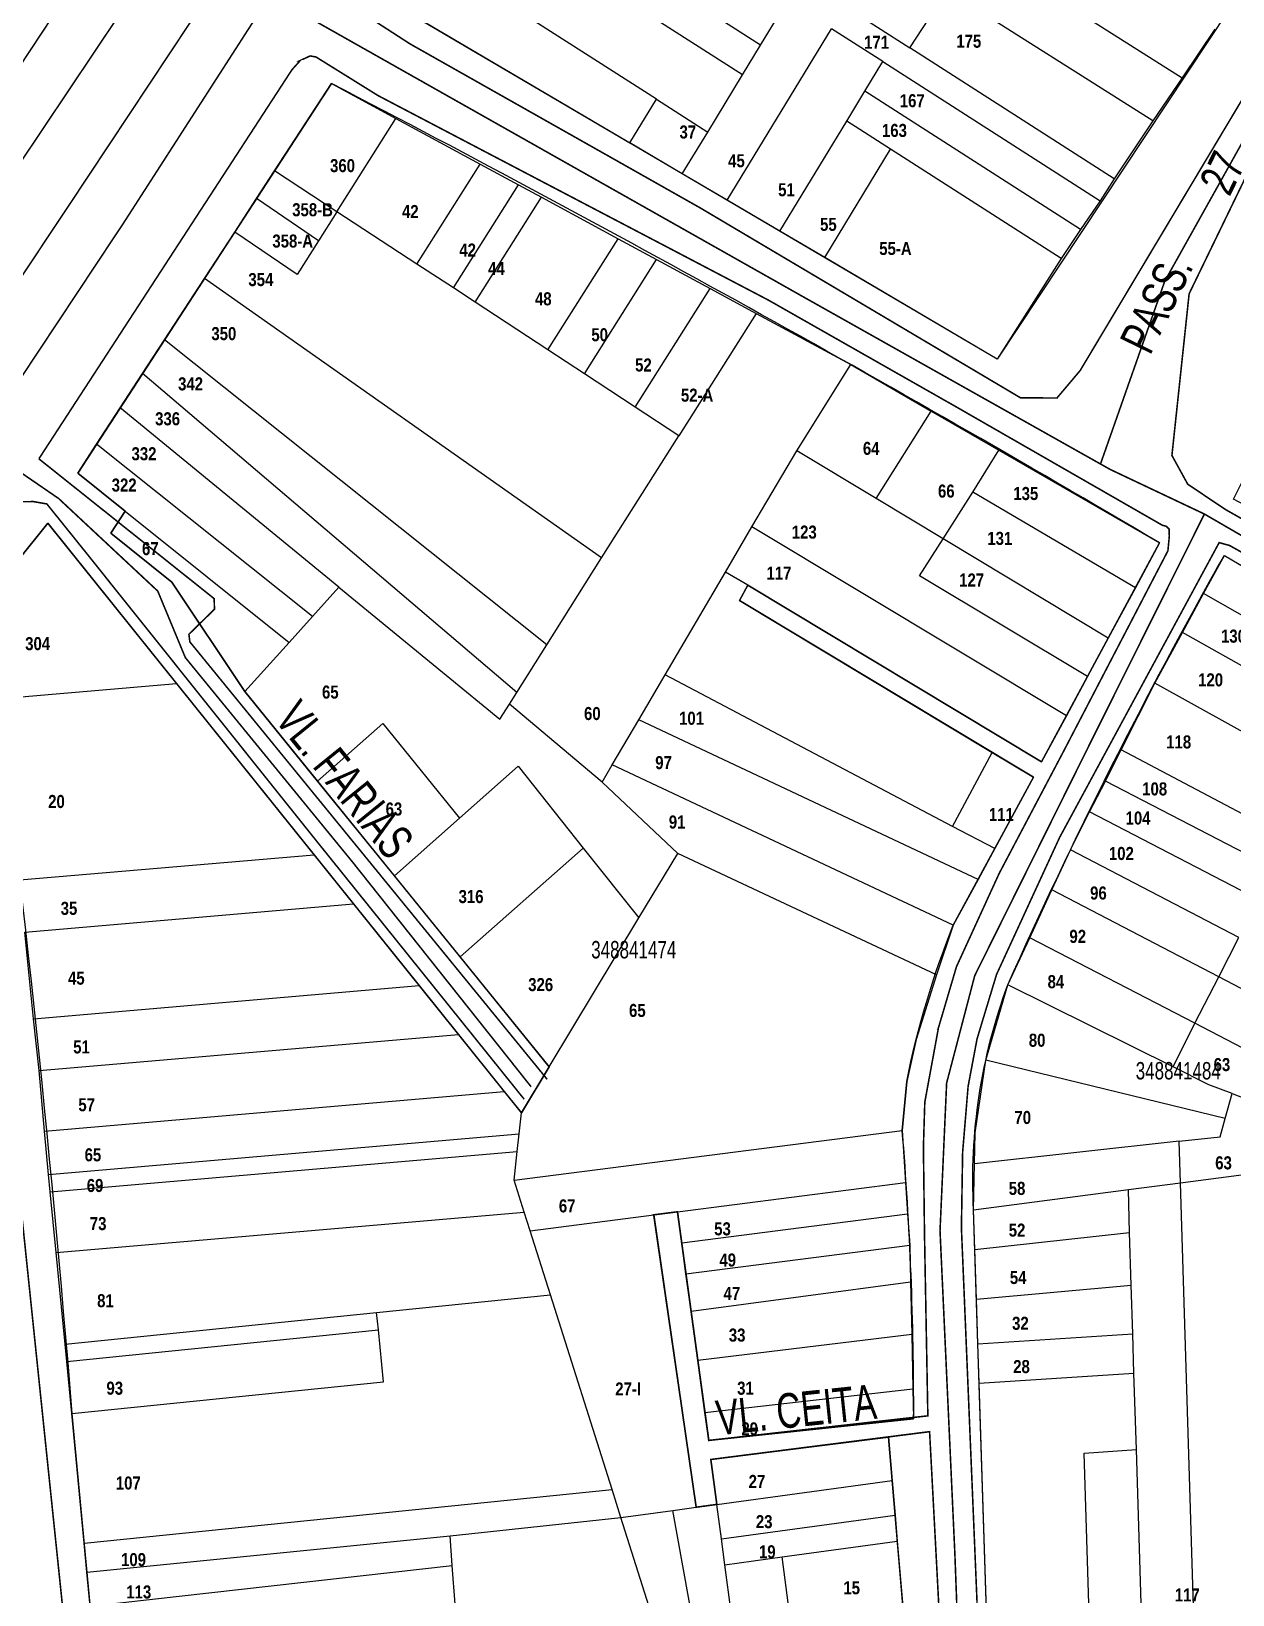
# Model space of a CAD drawing. Extents: x 203136 to 205923, y 4839890 to 4842982.
# Drawn here: x 204439.9 to 204578, y 4840089.2 to 4840269.1 of the extents above; entities that cross this region are included whole.
import ezdxf
from ezdxf.enums import TextEntityAlignment as Align

# ---------------------------------------------------------------- set-up
doc = ezdxf.new("R2010")
doc.units = 0
doc.header["$LTSCALE"] = 1.5
doc.header["$MEASUREMENT"] = 0
doc.linetypes.add('TRACO_25', pattern=[8, 3, -1, 1, -1, 1, -1])
for name, color, linetype in [('CD_MALHA_LOTES', 40, 'CONTINUOUS'), ('CD_TXT_QUADRA', 7, 'CONTINUOUS'), ('RU-QUADRAS', 210, 'CONTINUOUS'), ('SV-EIXO-RUA-N-PAV', 6, 'CONTINUOUS'), ('SV-EIXO-RUA-PAV', 20, 'CONTINUOUS'), ('SV-RUA-NAO-PAV-S-GUIA-C-GUIA', 7, 'CONTINUOUS'), ('SV-RUA-PAVIM-S-GUIA-C-GUIA', 7, 'CONTINUOUS'), ('SV-TXT-RUA-N-PAV-S-GUIA-C-GUIA', 7, 'CONTINUOUS'), ('SV-TXT-RUA-PAV-S-GUIA-C-GUIA', 7, 'CONTINUOUS'), ('Th_NmrPort', 1, 'CONTINUOUS')]:
    doc.layers.add(name, color=color, linetype=linetype)
doc.styles.add('3488-41-2D_TXTB$0$ARIAL', font='ARIAL.TTF')
doc.styles.add('ARIAL', font='ARIAL.TTF')
doc.styles.get("Standard").update_dxf_attribs({"font": 'swisscbo.ttf'})

msp = doc.modelspace()

# ---------------------------------------------------------------- linework, layer by layer
at = {"layer": 'CD_MALHA_LOTES', "linetype": 'Continuous', "flags": 128}
for points in [[(204523.73, 4840267.46), (204491.19, 4840288.32)], [(204521.65, 4840264.04), (204488.95, 4840285)], [(204511.78, 4840261.23), (204484.63, 4840278.61)], [(204548.45, 4840278.77), (204572.19, 4840263.72)], [(204523.73, 4840267.46), (204528.41, 4840275.15)], [(204540.91, 4840267.14), (204545.19, 4840273.73)], [(204568.83, 4840258.74), (204545.19, 4840273.73)], [(204480.67, 4840272.74), (204508.7, 4840256.22)], [(204533.46, 4840271.92), (204540.91, 4840267.14)], [(204519.9, 4840249.62), (204531.9, 4840269.35)], [(204537.79, 4840265.57), (204531.9, 4840269.35)], [(204575.97, 4840269.31), (204572.19, 4840263.72)], [(204521.65, 4840264.04), (204523.73, 4840267.46)], [(204564.39, 4840252.09), (204540.91, 4840267.14)], [(204517.68, 4840257.45), (204521.65, 4840264.04)], [(204535.72, 4840262.15), (204537.79, 4840265.57)], [(204537.79, 4840265.57), (204562.79, 4840249.55)], [(204467.86, 4840253), (204474.4, 4840263.05)], [(204474.4, 4840263.05), (204481.81, 4840259.04)], [(204533.64, 4840258.73), (204535.72, 4840262.15)], [(204560.51, 4840246.26), (204535.72, 4840262.15)], [(204572.19, 4840263.72), (204568.83, 4840258.74)], [(204508.7, 4840256.22), (204511.78, 4840261.23)], [(204511.78, 4840261.23), (204517.68, 4840257.45)], [(204475.03, 4840248.3), (204481.81, 4840259.04)], [(204481.81, 4840259.04), (204491.5, 4840253.79)], [(204525.94, 4840246.06), (204533.64, 4840258.73)], [(204538.69, 4840255.5), (204533.64, 4840258.73)], [(204568.83, 4840258.74), (204564.39, 4840252.09)], [(204514.73, 4840252.66), (204517.68, 4840257.45)], [(204514.73, 4840252.66), (204508.7, 4840256.22)], [(204531.11, 4840243.02), (204538.69, 4840255.5)], [(204558.28, 4840242.94), (204538.69, 4840255.5)], [(204484.23, 4840242.27), (204491.5, 4840253.79)], [(204491.5, 4840253.79), (204495.91, 4840251.4)], [(204465.79, 4840249.82), (204467.86, 4840253)], [(204475.03, 4840248.3), (204467.86, 4840253)], [(204488.42, 4840239.53), (204495.91, 4840251.4)], [(204495.91, 4840251.4), (204498.55, 4840249.97)], [(204519.9, 4840249.62), (204514.73, 4840252.66)], [(204564.39, 4840252.09), (204562.79, 4840249.55)], [(204463.28, 4840245.96), (204465.79, 4840249.82)], [(204472.92, 4840244.96), (204465.79, 4840249.82)], [(204490.93, 4840237.88), (204498.55, 4840249.97)], [(204498.55, 4840249.97), (204507.37, 4840245.2)], [(204525.94, 4840246.06), (204519.9, 4840249.62)], [(204562.79, 4840249.55), (204560.51, 4840246.26)], [(204475.03, 4840248.3), (204472.92, 4840244.96)], [(204484.23, 4840242.27), (204475.03, 4840248.3)], [(204459.82, 4840240.63), (204463.28, 4840245.96)], [(204470.47, 4840241.07), (204463.28, 4840245.96)], [(204531.11, 4840243.02), (204525.94, 4840246.06)], [(204560.51, 4840246.26), (204558.28, 4840242.94)], [(204472.92, 4840244.96), (204470.47, 4840241.07)], [(204499.3, 4840232.4), (204507.37, 4840245.2)], [(204507.37, 4840245.2), (204511.77, 4840242.81)], [(204503.48, 4840229.65), (204511.77, 4840242.81)], [(204511.77, 4840242.81), (204517.94, 4840239.47)], [(204550.93, 4840231.34), (204531.11, 4840243.02)], [(204558.28, 4840242.94), (204550.93, 4840231.34)], [(204455.21, 4840233.56), (204459.82, 4840240.63)], [(204505.47, 4840208.48), (204459.82, 4840240.63)], [(204488.42, 4840239.53), (204484.23, 4840242.27)], [(204490.93, 4840237.88), (204488.42, 4840239.53)], [(204509.34, 4840225.82), (204517.94, 4840239.47)], [(204517.94, 4840239.47), (204523.23, 4840236.61)], [(204499.3, 4840232.4), (204490.93, 4840237.88)], [(204523.23, 4840236.61), (204514.35, 4840222.53)], [(204523.23, 4840236.61), (204534.13, 4840230.71)], [(204452.69, 4840229.69), (204455.21, 4840233.56)], [(204499.15, 4840198.47), (204455.21, 4840233.56)], [(204503.48, 4840229.65), (204499.3, 4840232.4)], [(204527.92, 4840220.81), (204534.13, 4840230.71)], [(204534.13, 4840230.71), (204543.35, 4840225.38)], [(204450.13, 4840225.74), (204452.69, 4840229.69)], [(204495.71, 4840193.01), (204452.69, 4840229.69)], [(204509.34, 4840225.82), (204503.48, 4840229.65)], [(204447.41, 4840221.57), (204450.13, 4840225.74)], [(204475.26, 4840205.13), (204450.13, 4840225.74)], [(204514.35, 4840222.53), (204509.34, 4840225.82)], [(204537.04, 4840215.31), (204543.35, 4840225.38)], [(204543.35, 4840225.38), (204551.15, 4840220.87)], [(204445.24, 4840218.23), (204447.41, 4840221.57)], [(204472.21, 4840201.73), (204447.41, 4840221.57)], [(204505.47, 4840208.48), (204514.35, 4840222.53)], [(204522.75, 4840212.04), (204527.92, 4840220.81)], [(204537.04, 4840215.31), (204527.92, 4840220.81)], [(204548.14, 4840216.06), (204551.15, 4840220.87)], [(204551.15, 4840220.87), (204569.62, 4840210.2)], [(204450.7, 4840213.85), (204445.24, 4840218.23)], [(204544.75, 4840210.66), (204548.14, 4840216.06)], [(204566.85, 4840205.05), (204548.14, 4840216.06)], [(204449.04, 4840211.34), (204450.7, 4840213.85)], [(204450.7, 4840213.85), (204469.53, 4840198.75)], [(204544.75, 4840210.66), (204537.04, 4840215.31)], [(204434.64, 4840203.6), (204441.8, 4840212.48)], [(204441.8, 4840212.48), (204456.6, 4840194.03)], [(204519.71, 4840206.86), (204522.75, 4840212.04)], [(204558.9, 4840190.33), (204522.75, 4840212.04)], [(204456.06, 4840205.71), (204449.04, 4840211.34)], [(204542.02, 4840206.43), (204544.75, 4840210.66)], [(204563.69, 4840199.24), (204544.75, 4840210.66)], [(204569.62, 4840210.2), (204566.85, 4840205.05)], [(204499.15, 4840198.47), (204505.47, 4840208.48)], [(204574.68, 4840204.39), (204577.06, 4840208.77)], [(204577.06, 4840208.77), (204595.11, 4840198.09)], [(204512.76, 4840195.02), (204519.71, 4840206.86)], [(204522.27, 4840205.33), (204519.71, 4840206.86)], [(204561.33, 4840194.83), (204542.02, 4840206.43)], [(204464.46, 4840193.12), (204456.06, 4840205.71)], [(204472.21, 4840201.73), (204475.26, 4840205.13)], [(204475.26, 4840205.13), (204493.78, 4840189.95)], [(204522.27, 4840205.33), (204521.31, 4840203.57)], [(204556.05, 4840185.04), (204522.27, 4840205.33)], [(204566.85, 4840205.05), (204563.69, 4840199.24)], [(204521.31, 4840203.57), (204550.38, 4840186.11)], [(204572.23, 4840199.89), (204574.68, 4840204.39)], [(204592.77, 4840194.09), (204574.68, 4840204.39)], [(204469.53, 4840198.75), (204472.21, 4840201.73)], [(204563.69, 4840199.24), (204561.33, 4840194.83)], [(204569.07, 4840194.07), (204572.23, 4840199.89)], [(204590.26, 4840189.79), (204572.23, 4840199.89)], [(204464.46, 4840193.12), (204469.53, 4840198.75)], [(204495.71, 4840193.01), (204499.15, 4840198.47)], [(204436.03, 4840192.26), (204456.6, 4840194.03)], [(204456.6, 4840194.03), (204472.42, 4840174.32)], [(204509.74, 4840189.87), (204512.76, 4840195.02)], [(204545.79, 4840177.6), (204512.76, 4840195.02)], [(204561.33, 4840194.83), (204558.9, 4840190.33)], [(204565.18, 4840186.39), (204569.07, 4840194.07)], [(204586.96, 4840184.16), (204569.07, 4840194.07)], [(204472.82, 4840182.8), (204464.46, 4840193.12)], [(204494.86, 4840191.66), (204495.71, 4840193.01)], [(204493.78, 4840189.95), (204494.86, 4840191.66)], [(204505.52, 4840182.69), (204494.86, 4840191.66)], [(204558.9, 4840190.33), (204556.05, 4840185.04)], [(204472.82, 4840182.8), (204480.31, 4840189.43)], [(204480.31, 4840189.43), (204489.13, 4840178.54)], [(204506.69, 4840184.68), (204509.74, 4840189.87)], [(204548.75, 4840171.51), (204509.74, 4840189.87)], [(204545.79, 4840177.6), (204550.38, 4840186.11)], [(204550.38, 4840186.11), (204555.1, 4840183.28)], [(204563.38, 4840182.82), (204565.18, 4840186.39)], [(204584.56, 4840176.17), (204565.18, 4840186.39)], [(204489.13, 4840178.54), (204495.86, 4840184.51)], [(204495.86, 4840184.51), (204503.35, 4840175.11)], [(204505.52, 4840182.69), (204506.69, 4840184.68)], [(204545.9, 4840166.22), (204506.69, 4840184.68)], [(204555.1, 4840183.28), (204550.66, 4840175.04)], [(204481.64, 4840171.91), (204472.82, 4840182.8)], [(204514.22, 4840174.5), (204505.52, 4840182.69)], [(204561.57, 4840179.26), (204563.38, 4840182.82)], [(204582.79, 4840172.74), (204563.38, 4840182.82)], [(204481.64, 4840171.91), (204489.13, 4840178.54)], [(204559.36, 4840174.9), (204561.57, 4840179.26)], [(204580.97, 4840169.18), (204561.57, 4840179.26)], [(204550.66, 4840175.04), (204545.79, 4840177.6)], [(204438.58, 4840171.45), (204472.42, 4840174.32)], [(204472.42, 4840174.32), (204476.94, 4840168.69)], [(204489.2, 4840162.58), (204503.35, 4840175.11)], [(204503.35, 4840175.11), (204509.75, 4840167.08)], [(204509.75, 4840167.08), (204514.22, 4840174.5)], [(204543.96, 4840160.51), (204514.22, 4840174.5)], [(204550.66, 4840175.04), (204548.75, 4840171.51)], [(204557.23, 4840170.31), (204559.36, 4840174.9)], [(204578.73, 4840164.82), (204559.36, 4840174.9)], [(204489.2, 4840162.58), (204481.64, 4840171.91)], [(204548.75, 4840171.51), (204545.9, 4840166.22)], [(204439.17, 4840165.43), (204476.94, 4840168.69)], [(204476.94, 4840168.69), (204484.48, 4840159.3)], [(204554.68, 4840164.8), (204557.23, 4840170.31)], [(204576.41, 4840160.3), (204557.23, 4840170.31)], [(204499.44, 4840149.95), (204509.75, 4840167.08)], [(204440.14, 4840155.47), (204439.17, 4840165.43)], [(204545.9, 4840166.22), (204543.96, 4840160.51)], [(204552.16, 4840159.36), (204554.68, 4840164.8)], [(204573.66, 4840154.95), (204554.68, 4840164.8)], [(204576.41, 4840160.3), (204578.73, 4840164.82)], [(204499.44, 4840149.95), (204489.2, 4840162.58)], [(204543.96, 4840160.51), (204541.63, 4840153.08)], [(204573.66, 4840154.95), (204576.41, 4840160.3)], [(204591.54, 4840152.41), (204576.41, 4840160.3)], [(204440.14, 4840155.47), (204484.48, 4840159.3)], [(204484.48, 4840159.3), (204489, 4840153.67)], [(204549.63, 4840150.72), (204552.16, 4840159.36)], [(204571.17, 4840149.93), (204552.16, 4840159.36)], [(204440.8, 4840149.51), (204440.14, 4840155.47)], [(204571.17, 4840149.93), (204573.66, 4840154.95)], [(204589.35, 4840146.8), (204573.66, 4840154.95)], [(204440.8, 4840149.51), (204489, 4840153.67)], [(204489, 4840153.67), (204494.27, 4840147.1)], [(204541.63, 4840153.08), (204540.55, 4840148.25)], [(204548.43, 4840142.34), (204549.63, 4840150.72)], [(204577.16, 4840144.02), (204549.63, 4840150.72)], [(204441.4, 4840142.53), (204440.8, 4840149.51)], [(204496.24, 4840144.64), (204499.44, 4840149.95)], [(204575.29, 4840147.88), (204571.17, 4840149.93)], [(204441.4, 4840142.53), (204494.27, 4840147.1)], [(204494.27, 4840147.1), (204496.24, 4840144.64)], [(204540.55, 4840148.25), (204540.03, 4840142.64)], [(204577.94, 4840146.86), (204575.29, 4840147.88)], [(204577.16, 4840144.02), (204577.94, 4840146.86)], [(204577.94, 4840146.86), (204588.21, 4840142.9)], [(204495.98, 4840142.23), (204496.24, 4840144.64)], [(204576.59, 4840141.91), (204577.16, 4840144.02)], [(204441.89, 4840137.55), (204441.4, 4840142.53)], [(204441.89, 4840137.55), (204495.98, 4840142.23)], [(204495.4, 4840136.9), (204540.03, 4840142.64)], [(204495.76, 4840140.2), (204495.98, 4840142.23)], [(204540.03, 4840142.64), (204540.39, 4840136.64)], [(204548.34, 4840138.8), (204548.43, 4840142.34)], [(204571.85, 4840141.39), (204576.59, 4840141.91)], [(204442.08, 4840135.56), (204495.76, 4840140.2)], [(204495.4, 4840136.9), (204495.76, 4840140.2)], [(204571.85, 4840141.39), (204548.34, 4840138.8)], [(204572, 4840136.61), (204571.85, 4840141.39)], [(204548.23, 4840133.51), (204548.34, 4840138.8)], [(204442.08, 4840135.56), (204441.89, 4840137.55)], [(204496.56, 4840133.24), (204495.4, 4840136.9)], [(204514.18, 4840133.27), (204540.39, 4840136.64)], [(204540.39, 4840136.64), (204540.64, 4840133.04)], [(204566.02, 4840135.83), (204572, 4840136.61)], [(204572, 4840136.61), (204581.64, 4840137.87)], [(204573.58, 4840085.35), (204572, 4840136.61)], [(204442.76, 4840128.6), (204442.08, 4840135.56)], [(204548.23, 4840133.51), (204566.02, 4840135.83)], [(204566.17, 4840130.89), (204566.02, 4840135.83)], [(204442.76, 4840128.6), (204496.56, 4840133.24)], [(204497.24, 4840131.09), (204496.56, 4840133.24)], [(204497.24, 4840131.09), (204511.45, 4840132.92)], [(204514.18, 4840133.27), (204511.45, 4840132.92)], [(204511.45, 4840132.92), (204516.34, 4840099.29)], [(204514.67, 4840129.7), (204514.18, 4840133.27)], [(204514.67, 4840129.7), (204540.64, 4840133.04)], [(204540.64, 4840133.04), (204540.89, 4840129.43)], [(204548.38, 4840128.94), (204548.23, 4840133.51)], [(204499.57, 4840123.73), (204497.24, 4840131.09)], [(204548.38, 4840128.94), (204566.17, 4840130.89)], [(204566.36, 4840124.83), (204566.17, 4840130.89)], [(204515.16, 4840126.13), (204514.67, 4840129.7)], [(204515.16, 4840126.13), (204540.89, 4840129.43)], [(204540.89, 4840129.43), (204540.99, 4840125.21)], [(204443.79, 4840118.04), (204442.76, 4840128.6)], [(204548.56, 4840123.23), (204548.38, 4840128.94)], [(204515.75, 4840121.84), (204515.16, 4840126.13)], [(204479.6, 4840121.69), (204499.57, 4840123.73)], [(204506.66, 4840101.34), (204499.57, 4840123.73)], [(204515.75, 4840121.84), (204540.99, 4840125.21)], [(204540.99, 4840125.21), (204541.12, 4840119.2)], [(204548.56, 4840123.23), (204566.36, 4840124.83)], [(204566.53, 4840119.24), (204566.36, 4840124.83)], [(204548.72, 4840118.08), (204548.56, 4840123.23)], [(204443.79, 4840118.04), (204479.6, 4840121.69)], [(204479.8, 4840119.7), (204479.6, 4840121.69)], [(204516.52, 4840116.22), (204515.75, 4840121.84)], [(204443.98, 4840116.05), (204479.8, 4840119.7)], [(204480.39, 4840113.73), (204479.8, 4840119.7)], [(204516.52, 4840116.22), (204541.12, 4840119.2)], [(204541.12, 4840119.2), (204541.26, 4840112.92)], [(204548.72, 4840118.08), (204566.53, 4840119.24)], [(204566.67, 4840114.71), (204566.53, 4840119.24)], [(204443.98, 4840116.05), (204443.79, 4840118.04)], [(204548.87, 4840113.55), (204548.72, 4840118.08)], [(204444.57, 4840110.06), (204443.98, 4840116.05)], [(204517.34, 4840110.19), (204516.52, 4840116.22)], [(204548.87, 4840113.55), (204566.67, 4840114.71)], [(204566.94, 4840105.91), (204566.67, 4840114.71)], [(204444.57, 4840110.06), (204480.39, 4840113.73)], [(204517.34, 4840110.19), (204541.26, 4840112.92)], [(204541.26, 4840112.92), (204541.34, 4840109.47)], [(204549.93, 4840080.21), (204548.87, 4840113.55)], [(204445.98, 4840095.14), (204444.57, 4840110.06)], [(204517.78, 4840106.97), (204517.34, 4840110.19)], [(204541.34, 4840109.47), (204517.78, 4840106.97)], [(204518.02, 4840104.78), (204538.43, 4840107.35)], [(204538.43, 4840107.35), (204538.86, 4840102.36)], [(204560.95, 4840105.52), (204566.94, 4840105.91)], [(204567.61, 4840084.43), (204566.94, 4840105.91)], [(204518.71, 4840099.61), (204518.02, 4840104.78)], [(204561.68, 4840082.01), (204560.95, 4840105.52)], [(204518.71, 4840099.61), (204538.86, 4840102.36)], [(204538.86, 4840102.36), (204539.2, 4840098.37)], [(204445.98, 4840095.14), (204506.66, 4840101.34)], [(204507.68, 4840098.11), (204506.66, 4840101.34)], [(204507.68, 4840098.11), (204513.65, 4840098.92)], [(204513.65, 4840098.92), (204516.34, 4840099.29)], [(204517.84, 4840075.79), (204513.65, 4840098.92)], [(204516.34, 4840099.29), (204518.71, 4840099.61)], [(204519.24, 4840095.65), (204518.71, 4840099.61)], [(204488.07, 4840096.01), (204507.68, 4840098.11)], [(204514.87, 4840075.38), (204507.68, 4840098.11)], [(204519.24, 4840095.65), (204539.2, 4840098.37)], [(204539.2, 4840098.37), (204539.46, 4840095.38)], [(204446.29, 4840091.81), (204445.98, 4840095.14)], [(204446.29, 4840091.81), (204488.07, 4840096.01)], [(204488.3, 4840092.57), (204488.07, 4840096.01)], [(204519.63, 4840092.67), (204519.24, 4840095.65)], [(204526.23, 4840093.57), (204539.46, 4840095.38)], [(204539.46, 4840095.38), (204540.14, 4840087.43)], [(204519.63, 4840092.67), (204526.23, 4840093.57)], [(204527.27, 4840085.64), (204526.23, 4840093.57)], [(204446.66, 4840087.92), (204446.29, 4840091.81)], [(204446.66, 4840087.92), (204488.3, 4840092.57)], [(204488.61, 4840088.12), (204488.3, 4840092.57)], [(204521.81, 4840076.34), (204519.63, 4840092.67)]]:
    msp.add_lwpolyline(points, dxfattribs=at)
at = {"layer": 'RU-QUADRAS', "color": 6, "linetype": 'Continuous'}
for points in [[(204480.67, 4840272.74, 0.010738013), (204558.8, 4840391.79), (204561.54, 4840392.24), (204596.63, 4840368.65, 0.0093672682), (204701.86, 4840302.71), (204693.47, 4840292.11), (204732.41, 4840245.57), (204720.01, 4840230.47), (204710.81, 4840215.86), (204708.82, 4840217.26), (204676.68, 4840158.71), (204636.83, 4840180.36, 0.0266557471), (204578.1, 4840215.25), (204596.56, 4840252.14), (204617.46, 4840240.31), (204654.11, 4840216.59), (204659.14, 4840224.13, 0.0260347093), (204591.57, 4840266.38), (204594.62, 4840270.86), (204582.4, 4840278.86), (204550.93, 4840231.34)], [(204548.23, 4840133.51, -0.1021991596), (204552.16, 4840159.36, -0.023843094), (204577.06, 4840208.77), (204610.46, 4840189.01), (204590.17, 4840149.62), (204588.21, 4840142.9), (204591.67, 4840088.11), (204567.61, 4840084.43), (204567.66, 4840082.92), (204549.93, 4840080.21)]]:
    msp.add_lwpolyline(points, format="xyb", close=True, dxfattribs=at)
msp.add_lwpolyline([(204540.87, 4840078.98), (204538.43, 4840107.35), (204518.02, 4840104.78), (204518.71, 4840099.61), (204516.34, 4840099.29), (204511.45, 4840132.92), (204514.18, 4840133.27), (204517.78, 4840106.97), (204541.34, 4840109.47, 0.0212377836), (204540.03, 4840142.64), (204540.55, 4840148.25, -0.0471416814), (204545.9, 4840166.22), (204555.1, 4840183.28), (204521.31, 4840203.57), (204522.27, 4840205.33), (204556.05, 4840185.04), (204569.62, 4840210.2, 0.0138874781), (204474.4, 4840263.05), (204445.24, 4840218.23), (204450.7, 4840213.85), (204449.04, 4840211.34), (204456.06, 4840205.71), (204464.46, 4840193.12), (204499.44, 4840149.95), (204496.24, 4840144.64), (204441.8, 4840212.48), (204434.64, 4840203.6, -0.0123393739), (204444.57, 4840110.06), (204448.7, 4840066.2)], format="xyb", dxfattribs=at)
at = {"layer": 'SV-EIXO-RUA-N-PAV', "const_width": 0.18}
msp.add_lwpolyline([(204434.092814, 4840221.464629), (204443.051111, 4840215.3058), (204454.435613, 4840204.667822), (204457.608344, 4840197.015943), (204476.831356, 4840173.500413), (204497.360787, 4840147.651994)], dxfattribs=at)
at = {"layer": 'SV-EIXO-RUA-PAV', "const_width": 0.18}
for points in [[(204266.90035, 4839946.925546), (204261.321622, 4839998.78861), (204268.781052, 4840012.602369), (204358.882228, 4840146.46659), (204382.173868, 4840180.965765), (204409.034388, 4840220.724344), (204436.521027, 4840261.922997), (204448.417295, 4840279.955234), (204465.322517, 4840304.812172), (204483.104307, 4840331.985752), (204505.707215, 4840364.857017), (204527.621392, 4840400.107536), (204539.141988, 4840418.327609), (204547.694634, 4840430.19108), (204579.256333, 4840476.542162), (204595.450293, 4840501.163592), (204616.436344, 4840533.303646), (204630.316882, 4840554.785431), (204636.809832, 4840564.271399)], [(204287.460629, 4839949.034293), (204284.805012, 4839999.34116), (204375.207571, 4840133.416111), (204424.052827, 4840206.908645), (204435.05728, 4840223.684506), (204450.561488, 4840247.088843), (204467.249749, 4840273.019833), (204482.654297, 4840295.548985), (204504.73415, 4840327.898537), (204526.236333, 4840359.927161), (204542.988779, 4840385.537223), (204556.692409, 4840405.627321), (204571.358823, 4840427.193689), (204592.411706, 4840459.479056), (204613.913888, 4840492.021165), (204636.869633, 4840527.157032)], [(204468.908751, 4840272.277747), (204528.319069, 4840238.69802), (204563.937298, 4840218.656829), (204574.765239, 4840213.527804), (204593.761628, 4840202.509899), (204614.467692, 4840190.922102), (204636.837344, 4840176.851579)], [(204562.797514, 4840219.226721), (204570.206106, 4840240.312713), (204581.983867, 4840261.398704), (204584.643362, 4840262.728452)], [(204574.765239, 4840213.527804), (204561.657731, 4840187.217806), (204548.360259, 4840160.432897), (204545.130873, 4840148.085245), (204544.371017, 4840131.083477), (204546.080692, 4840093.850554), (204546.840548, 4840073.6194)]]:
    msp.add_lwpolyline(points, dxfattribs=at)
at = {"layer": 'SV-RUA-NAO-PAV-S-GUIA-C-GUIA', "linetype": 'TRACO_25', "const_width": 0.18}
for points in [[(204499.21, 4840148.5), (204458.13, 4840198.82), (204458.02, 4840199.7), (204460.96, 4840202.58), (204460.92, 4840203.8), (204440.77, 4840219.88)], [(204437.52, 4840214.93), (204440.08, 4840214.96), (204440.14, 4840214.96), (204441.69, 4840214.69), (204446.39, 4840208.84), (204472.04, 4840176.73), (204496.56, 4840146.22)]]:
    msp.add_lwpolyline(points, dxfattribs=at)
at = {"layer": 'SV-RUA-PAVIM-S-GUIA-C-GUIA', "linetype": 'Continuous', "const_width": 0.18}
for points in [[(204581.18, 4840264.68), (204560.48, 4840230.03), (204557.81, 4840226.87), (204553.62, 4840226.9), (204550.4, 4840228.81), (204516.77, 4840248.76), (204483.45, 4840267.6), (204476.97, 4840271.79), (204476.49, 4840273.38), (204476.49, 4840273.39), (204476.95, 4840275.09), (204476.95, 4840275.1), (204507.14, 4840319.24), (204556.28, 4840393.76), (204557.78, 4840394.79), (204559.82, 4840394.99), (204559.88, 4840394.99), (204561.68, 4840395.15), (204563.61, 4840394.56), (204584.77, 4840380.28), (204636.84, 4840346.3)], [(204479.78, 4840261.65), (204472.63, 4840266.1), (204471.95, 4840266.22), (204470.75, 4840265.66), (204470.79, 4840265.66), (204469.87, 4840264.64), (204440.77, 4840219.88)], [(204544.24, 4840087.78), (204543.17, 4840107.98), (204518.02, 4840104.78), (204518.71, 4840099.61), (204516.34, 4840099.29), (204511.45, 4840132.92), (204514.18, 4840133.27), (204517.78, 4840106.97), (204542.97, 4840109.8), (204542.59, 4840130.46), (204542.46, 4840140.72), (204542.62, 4840145.88), (204544.15, 4840154.21), (204544.13, 4840154.23), (204546.26, 4840161.46), (204551.18, 4840172.21), (204558.55, 4840186.19), (204570.57, 4840209.3), (204570.73, 4840210.98), (204570.71, 4840211.79), (204570.38, 4840212.12), (204569.93, 4840212.24), (204546.24, 4840225.85), (204524.63, 4840238.14), (204479.78, 4840261.65)], [(204587.04, 4840259.66), (204584.45, 4840259.4), (204582.14, 4840257.71), (204573.01, 4840238.87), (204571.03, 4840220.27), (204572.85, 4840216.96), (204577.17, 4840214.06), (204612.73, 4840193.82), (204635, 4840179.79), (204636.84, 4840178.72)], [(204592.29, 4840085.38), (204575.92, 4840082.65), (204551.07, 4840078.81), (204549.61, 4840079.26), (204549.05, 4840079.64), (204549, 4840080.2), (204548.65, 4840087.75), (204546.83, 4840131.41), (204546.97, 4840140.12), (204547.6, 4840147.7), (204548.63, 4840153.17), (204550.87, 4840160.57), (204558.12, 4840176.33), (204576.46, 4840210.24), (204577.66, 4840209.91), (204587.06, 4840204.64), (204611.71, 4840190.12), (204611.65, 4840188.61)], [(204438.84, 4840132.59), (204442.59, 4840096.53), (204445.57, 4840067.87)]]:
    msp.add_lwpolyline(points, dxfattribs=at)
at = {"layer": 'SV-RUA-PAVIM-S-GUIA-C-GUIA', "const_width": 0.18}
for points in [[(204481.67, 4840318.25), (204411.9, 4840214)], [(204443.99, 4840248.68), (204490.16, 4840318.35)], [(204416.44, 4840207.26), (204443.99, 4840248.68)]]:
    msp.add_lwpolyline(points, dxfattribs=at)

# ---------------------------------------------------------------- texts
at = {"layer": 'CD_TXT_QUADRA', "style": 'ARIAL', "width": 0.7}
for s, p in [('348841474', (204504.265128, 4840162.415631)), ('348841484', (204566.866754, 4840148.493835))]:
    msp.add_text(s, height=2, dxfattribs=at).set_placement(p)
at = {"layer": 'SV-TXT-RUA-N-PAV-S-GUIA-C-GUIA', "style": '3488-41-2D_TXTB$0$ARIAL', "width": 0.7}
for s, rotation, p in [('VL. FARIAS', 309, (204467.734995, 4840189.910367)), ('VL. CEITA', 6, (204518.849957, 4840107.551516))]:
    msp.add_text(s, height=4, rotation=rotation, dxfattribs=at).set_placement(p)
at = {"layer": 'SV-TXT-RUA-PAV-S-GUIA-C-GUIA', "style": 'ARIAL', "width": 0.7}
for s, p in [('27', (204577.65, 4840249.94)), ('PASS.', (204568.52, 4840231.69))]:
    msp.add_text(s, height=4, rotation=64, dxfattribs=at).set_placement(p)
at = {"layer": 'Th_NmrPort', "color": 1}
for s, p in [('171', (204535.644482, 4840267.793568)), ('175', (204546.244482, 4840267.913568)), ('167', (204539.744482, 4840261.073568)), ('37', (204514.421591, 4840257.471875)), ('163', (204537.694482, 4840257.653568)), ('360', (204474.246432, 4840253.604482)), ('45', (204520.011591, 4840254.171875)), ('51', (204525.764262, 4840250.833636)), ('358-B', (204469.893466, 4840248.530793)), ('42', (204482.516432, 4840248.324482)), ('55', (204530.579284, 4840246.848435)), ('358-A', (204467.613466, 4840244.930793)), ('42', (204489.106432, 4840243.894482)), ('55-A', (204537.383636, 4840244.075738)), ('44', (204492.414262, 4840241.763636)), ('354', (204464.853466, 4840240.500793)), ('48', (204497.804262, 4840238.283636)), ('350', (204460.598899, 4840234.280211)), ('50', (204504.284262, 4840234.153636)), ('52', (204509.314262, 4840230.673636)), ('342', (204456.775568, 4840228.503715)), ('52-A', (204514.584262, 4840227.203636)), ('336', (204454.135568, 4840224.483715)), ('332', (204451.420862, 4840220.461943)), ('64', (204535.504262, 4840221.083636)), ('322', (204449.140862, 4840216.861943)), ('66', (204544.134262, 4840216.173636)), ('135', (204552.79919, 4840215.891565)), ('123', (204527.32919, 4840211.451565)), ('67', (204452.620862, 4840209.551943)), ('131', (204549.80919, 4840210.731565)), ('117', (204524.421875, 4840206.728409)), ('127', (204546.56919, 4840205.941565)), ('304', (204439.198352, 4840198.624467)), ('130', (204576.675574, 4840199.48519)), ('65', (204473.317326, 4840193.050063)), ('120', (204574.045574, 4840194.45519)), ('60', (204503.444262, 4840190.583636)), ('101', (204514.369054, 4840190.038711)), ('118', (204570.375513, 4840187.313779)), ('97', (204511.631633, 4840184.934045)), ('20', (204441.838352, 4840180.464467)), ('108', (204567.615513, 4840181.913779)), ('63', (204480.630594, 4840179.601656)), ('111', (204549.989715, 4840178.967325)), ('91', (204513.191633, 4840178.104045)), ('104', (204565.705513, 4840178.563779)), ('102', (204563.785513, 4840174.483779)), ('96', (204561.625513, 4840169.933779)), ('35', (204443.278352, 4840168.174467)), ('316', (204489.020594, 4840169.531656)), ('92', (204559.249054, 4840164.948711)), ('45', (204444.118352, 4840160.144467)), ('326', (204497.027173, 4840159.404711)), ('84', (204556.739054, 4840159.738711)), ('65', (204508.617326, 4840156.430063)), ('51', (204444.718352, 4840152.234467)), ('80', (204554.579861, 4840153.00616)), ('63', (204575.821633, 4840150.204045)), ('57', (204445.308352, 4840145.584467)), ('70', (204552.923987, 4840144.118325)), ('65', (204446.028352, 4840139.824467)), ('63', (204576.009031, 4840138.902418)), ('69', (204446.276465, 4840136.295257)), ('58', (204552.269031, 4840135.962418)), ('67', (204500.549031, 4840133.952418)), ('73', (204446.628352, 4840131.914467)), ('53', (204518.409031, 4840131.312418)), ('52', (204552.269031, 4840131.162418)), ('49', (204519.009031, 4840127.722418)), ('54', (204552.399206, 4840125.713527)), ('81', (204447.468352, 4840123.044467)), ('47', (204519.489031, 4840123.882418)), ('32', (204552.656465, 4840120.445257)), ('33', (204520.089031, 4840119.092418)), ('28', (204552.783544, 4840115.465914)), ('93', (204448.539206, 4840112.983527)), ('27-I', (204507.03384, 4840112.889861)), ('31', (204521.049031, 4840112.982418)), ('29', (204521.539206, 4840108.303527)), ('107', (204449.619206, 4840102.073527)), ('27', (204522.369031, 4840102.252418)), ('23', (204523.19783, 4840097.631122)), ('19', (204523.55783, 4840094.161122)), ('109', (204450.219206, 4840093.263527)), ('113', (204450.819206, 4840089.543527)), ('15', (204533.25783, 4840090.021122)), ('117', (204571.363543, 4840089.199587))]:
    msp.add_text(s, height=1.5, dxfattribs=at).set_placement(p, align=Align.MIDDLE_LEFT)

doc.saveas('drawing.dxf')
